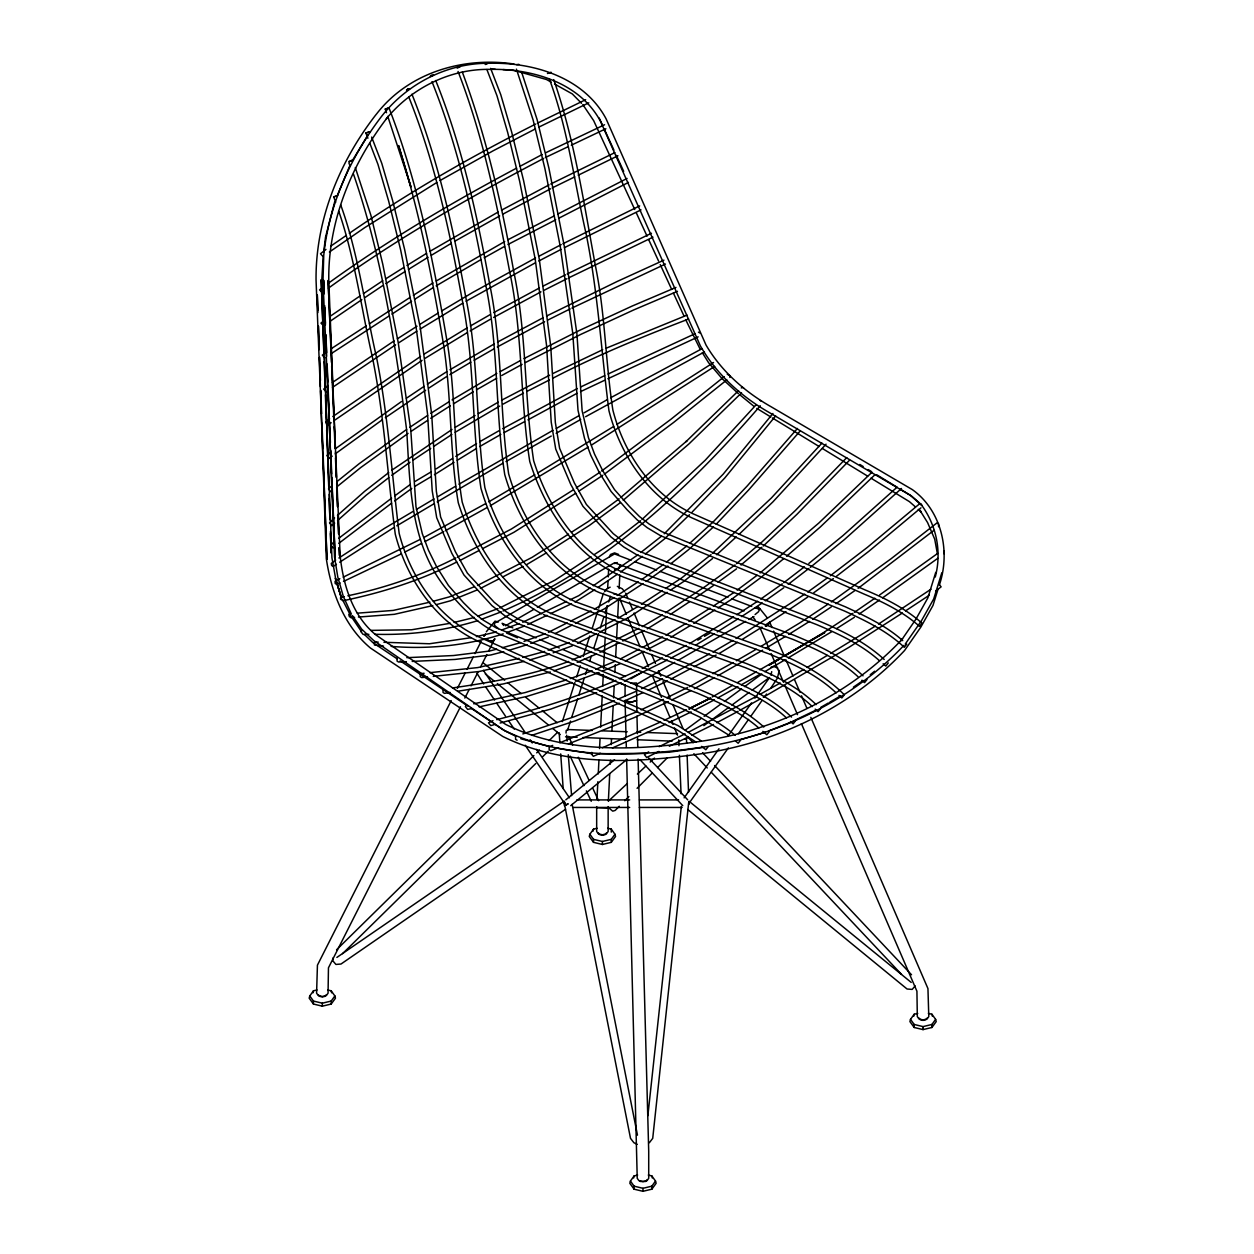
<?xml version="1.0" encoding="UTF-8"?>
<svg xmlns="http://www.w3.org/2000/svg" width="1254" height="1254" viewBox="0 0 1254 1254"><rect width="100%" height="100%" fill="white"/><g stroke="black" fill="none" stroke-linecap="round" stroke-linejoin="round"><path stroke-width="1.5" d="M596.967 799.284L597.86 781.728M598.252 773.922L598.942 760.269M599.537 748.56L600.039 738.81M600.635 727.101L602.218 695.892M602.704 686.142L603.299 674.433M603.597 668.586L605.18 637.377M605.384 633.474L606.764 606.168M607.657 588.612L608.049 580.806M608.253 576.903L608.645 569.112M608.347 801.228L609.726 773.922M610.228 764.172L610.416 760.269M611.215 744.657L611.513 738.81M611.905 731.004L613.19 705.657M613.582 697.851L614.178 686.142M614.868 672.489L615.275 664.683M615.667 656.877L616.357 643.224M616.56 639.321L617.438 621.765M617.642 617.877L618.63 598.362M619.131 588.612L619.821 574.959M323.25 255.597L321.855 278.968L324.378 353.362M566.024 733.073L566.212 730.377M688.995 804.331L689.183 801.619M647.863 1115.715L681.33 806.385M935.249 577.044C942.005 551.509 936.456 524.658 920.53 503.7L921.909 505.472L910.122 495.173L768.859 412.3C741.02 396.374 716.332 373.974 700.406 345.932L600.572 121.45C579.74 82.294 531.665 68.515 490.063 69.378C450.108 68.672 411.547 88.062 386.357 118.754L387.533 117.312C351.841 163.569 328.14 220.767 328.767 279.783L335.335 447.929M323.704 251.913L325.523 237.147L334.708 201.753M935.735 572.373L927.866 597.892L915.875 619.257L901.171 640.637L902.535 638.882C850.525 694.34 778.17 729.358 703.384 740.926C637.972 750.425 566.479 754.532 505.597 724.389L375.965 634.994C352.515 615.949 343.361 585.257 340.179 556.274L328.093 280.473L331.495 362.375M941.801 572.843L933.697 598.973L921.518 620.636L905.278 643.992M938.211 588.659L932.992 605.447L920.828 627.11L904.589 650.481C852.171 706.378 779.236 741.663 703.886 753.372C637.361 763.106 564.661 767.119 502.76 736.459L370.432 648.02C344.004 625.871 331.307 591.966 326.306 558.673L320.554 390.731M939.371 584.928C950.736 551.729 941.738 510.488 912.301 489.593L771.194 406.813C744.923 391.953 721.395 371.231 706.033 345.054L606.105 118.848C584.239 77.607 534 62.292 490.048 63.264C448.791 62.684 408.882 82.592 383.066 114.506L381.89 115.948C350.901 156.295 328.83 204.433 323.751 255.346L322.983 280.912L335.194 557.967L331.855 477.774M562.356 721.614L574.865 682.537M576.652 676.941L580.226 665.78M583.204 656.469L589.772 635.997M592.154 628.552L597.515 611.811M598.707 608.08L603.472 593.189M567.529 730.361L570.507 721.066M571.699 717.335L577.655 698.729M578.846 694.998L584.207 678.257M585.399 674.527L587.186 668.946M589.568 661.501L591.355 655.92M593.738 648.475L598.519 633.583M600.305 628.003L603.879 616.827M605.071 613.112L607.453 605.666M608.645 601.951L610.432 596.355M316.996 989.97L313.453 990.817L309.785 995.927L313.453 1001.053L313.453 1004.046L322.325 1006.178L331.197 1004.046L331.197 1001.053L334.865 995.927L331.197 990.817L327.639 989.97M597.092 828.251L593.534 829.113L589.866 834.224L593.534 839.349L593.534 842.343L602.406 844.475L611.278 842.343L611.278 839.349L614.946 834.224L611.278 829.113L607.735 828.251M637.643 1175.092L634.101 1175.938L630.433 1181.064L634.101 1186.174L634.101 1189.184L642.973 1191.3L651.845 1189.184L651.845 1186.174L655.513 1181.064L651.845 1175.938L648.302 1175.092M917.74 1013.389L914.182 1014.235L910.514 1019.361L914.182 1024.471L914.182 1027.481L923.054 1029.597L931.926 1027.481L931.926 1024.471L935.609 1019.361L931.926 1014.235L928.383 1013.389M494.766 638.897L493.167 640.825L489.279 640.857L485.392 638.944L489.279 640.857L493.167 640.841L494.766 638.897L488.605 651.077M688.712 802.294L652.723 1138.35L649.353 1142.723M336.934 196.439L350.305 164.525M611.278 832.107L611.278 829.113M609.397 556.98L610.526 554.456L614.57 552.889L618.63 554.456M771.429 674.26L771.006 675.185L771.712 671.642M755.08 607.939L758.466 607.093L759.877 608.676L758.466 611.78L755.08 614.554M451.205 700.61L317.434 965.157L316.588 993.184L318.265 995.535L322.325 996.491L326.385 995.535L328.062 993.184L328.454 967.806L460.453 706.77M457.365 688.43L465.297 672.771M467.052 669.291L473.213 657.112M474.968 653.632L481.128 641.437M464.842 698.07L469.247 689.371M471.002 685.891L478.056 671.972M480.69 666.752L486.85 654.557M313.453 990.817L313.014 992.807M593.534 829.113L593.111 831.104M634.101 1175.938L633.678 1177.945M914.182 1014.235L913.758 1016.226M769.705 622.141L768.091 624.868L765.52 626.169L768.091 624.868L769.721 622.172L772.041 627.564M352.06 161.108L368.174 134.68M309.785 995.927L309.174 998.184L313.453 1004.046M589.866 834.224L589.255 836.481L593.534 842.343M630.433 1181.064L629.822 1183.306L634.101 1189.184M910.514 1019.361L909.902 1021.602L914.182 1027.481M915.154 985.91L912.191 989.406L907.081 989.014L687.756 809.52M361.622 630.527L360.854 631.608L363.127 634.43L368.88 634.352M397.095 658.131L397.095 661.156L398.615 662.034L406.39 661.673M443.038 689.465L443.038 692.49L444.559 693.368L450.233 692.459M466.143 705.5L465.375 706.582L467.648 709.403L471.457 708.573M515.582 736.333L515.582 739.358L517.087 740.236M591.825 752.384L591.073 753.466L593.346 756.287L600.274 753.262M938.556 526.743L938.556 523.702L937.051 522.84L890.81 558.955L831.355 601.951M944.074 553.782L944.074 550.757M684.12 797.857L718.965 748.779M727.963 736.114L751.569 702.867M754.955 698.117L769.564 677.536M689.01 803.297L728.355 747.886M738.481 733.637L748.591 719.388M750.848 716.222L762.087 700.39M764.344 697.224L766.586 694.058M771.085 687.725L777.433 678.132L779.22 670.279M326.306 994.688L325.131 996.303L322.325 996.977L319.504 996.303L318.344 994.688M331.197 1004.046L335.476 998.184L334.865 995.927M606.387 832.985L605.227 834.6L602.406 835.274L599.6 834.6L598.424 832.985M611.278 842.343L615.557 836.481L614.946 834.224M646.954 1179.81L645.779 1181.44L640.167 1181.44M651.845 1189.184L656.124 1183.306L655.513 1181.064M927.035 1018.107L925.875 1019.721L923.054 1020.395L920.248 1019.721L919.088 1018.107M931.926 1027.481L936.221 1021.602L935.609 1019.361M604.6 591.731L606.842 588.816L610.149 587.186M486.333 631.75L495.017 621.138L498.418 621.984M772.919 413.475L723.15 474.2L664.228 533.796M775.646 415.889L724.671 478.103L692.208 511.993M797.466 428.429L747.196 485.972L713.385 521.711L689.669 543.343M800.271 430.859L748.716 489.875L716.206 524.235M756.178 404.744L705.203 460.234L642.032 519.454M760.3 405.794C688.132 489.123 605.494 566.683 503.026 610.964M821.934 443.101L771.335 498.042L712.413 553.375M826.041 444.182L772.856 501.945L739.045 534.376M846.764 457.6L795.381 510.488L761.805 542.104L736.537 563.642M849.632 460.108L796.886 514.391L763.325 546.007M903.93 645.355C851.67 700.516 779.283 735.252 704.576 746.882C638.051 756.617 565.35 760.645 503.45 729.969L373.629 640.481L361.607 629.069L352.421 615.589M619.304 806.259L615.197 810.413L612.736 811.166L609.068 808.125L596.747 807.654M624.774 800.742L628.881 796.588M637.095 788.311L652.143 773.107M657.613 767.573L667.206 757.902M336.558 949.795L533.89 755.582M536.665 752.855L539.455 750.111M549.174 740.55L557.513 732.336M342.577 953.651L535.756 763.529M542.7 756.695L548.264 751.224M738.528 390.652L685.969 441.69L686.894 440.859L620.62 497.603M741.522 392.878L688.963 443.916L623.222 500.268M689.465 514.767L664.338 539.048L645.308 554.049M871.922 472.272L818.878 522.996L760.096 572.968M874.837 474.843L820.398 526.899L786.603 556.29M608.927 800.679L627.423 783.374M637.377 774.063L645.92 766.069M650.183 762.071L654.463 758.09M713.51 526.884L688.399 549.801L670.812 563.751M716.708 554.738L736.255 536.916M349.709 613.755L348.784 614.585L349.349 616.529L350.838 617.642L354.631 617.36M741.302 387.972L742.227 387.125L743.732 388.238M897.112 487.148L842.939 535.63L808.83 563.454M901.469 488.496L844.459 539.533L810.335 567.357M334.583 517.949L329.52 522.84L331.793 525.661L334.661 523.122M337.467 515.394L364.773 491.207L388.724 472.586M337.545 520.567L366.278 495.111L388.74 477.649M741.02 565.005L761.836 547.277M919.448 503.92L867.329 547.402L830.352 575.774M920.969 507.823L868.85 551.305L836.418 576.323M783.672 558.72L760.128 578.094L731.019 599.71L718.056 607.939M565.805 799.833L614.554 759.736M570.727 805.664L626.859 759.485M870.26 674.73L874.587 671.235M332.247 485.423L328.501 488.919L330.774 491.756M336.746 481.787L359.255 463.635L406.578 429.479C395.308 343.345 381.906 256.506 353.503 174.165M336.762 486.913L360.76 467.538L408.099 433.382M724.201 376.67L670.843 419.338L601.654 470.987M726.85 379.899L673.492 422.551L604.303 474.216M663.444 564.504L641.484 579.677M666.376 562.168L686.878 545.898M667.896 566.071L646.218 581.48M711.018 554.644L681.721 577.906L665.623 588.439M712.523 558.547L683.242 581.809L670.357 590.226M637.941 554.77L593.267 585.759M640.857 552.465L661.36 536.289M642.377 556.368L620.558 572.043M334.379 541.728L330.68 545.098L332.953 547.92M338.768 538.279L391.624 498.151M338.815 543.327L391.593 503.183M933.932 530.348L858.128 588.33M391.718 470.266L452.02 429.464M391.75 475.329L410.011 462.24M640.622 520.723L610.604 543.954L594.239 554.597M783.734 582.734L804.394 566.855M788.202 584.364L808.861 568.485M330.695 452.239L326.871 455.594L329.144 458.415L332.2 456.142M335.304 448.807L401.531 401.499M335.273 453.854L382.141 419.902M734.107 592.39L713.307 606.09M737.164 590.117L757.087 575.32M619.147 498.826L588.361 521.46L571.84 532.009M620.275 502.729L589.49 525.363L549.848 550.647M685.421 730.047L701.002 718.605M704.121 716.332L721.269 703.745M724.373 701.456L741.522 688.885M744.641 686.596L761.789 674.025M685.17 739.343L688.289 737.054M703.87 725.627L708.541 722.194M711.661 719.906L728.809 707.334M731.928 705.046L749.061 692.459M752.181 690.17L769.329 677.599M394.728 495.879L410.246 484.514M394.697 500.91L411.767 488.417M735.048 564.911L705.783 586.104L665.529 612.736M713.463 585.54L694.418 598.534M718.087 582.201L736.568 568.814M937.835 553.296L879.556 595.023M937.773 558.328L882.644 597.813M807.78 592.029L827.342 577.937M813.815 592.687L833.361 578.596M329.63 418.82L325.726 422.159L326.479 424.103L327.999 424.981L331.15 422.723M332.78 416.563L420.545 356.45M334.301 420.466L422.065 360.353M757.651 601.262L736.835 614.726M760.723 599.083L782.261 583.862M762.244 602.986L741.584 616.592M765.316 600.807L783.781 587.765M323.61 286.555L319.613 289.893L322.137 292.558M328.36 283.247C388.019 240.094 451.644 202.693 516.601 168.13M328.438 288.154C396.327 238.871 469.435 197.317 543.672 158.427M327.686 385.793L323.704 389.116L326.228 391.797M332.404 382.501L394.07 340.916M332.467 387.423L395.59 344.819M385.354 417.676L425.623 390.26M836.026 603.66L854.962 590.524M325.977 249.421L320.507 253.747L322.952 256.459M330.648 246.207L346.182 235.486M349.286 233.338C408.616 192.395 471.269 156.436 535.646 124.083M329.379 252.023L364.789 227.601L436.753 182.52M564.284 801.149L336.871 957.429M565.554 809.253L341.01 964.028L335.9 964.436L332.937 960.925L332.937 958.025M413.083 460.14L430.733 448.399M854.444 612.297L874.853 598.252M859.1 614.037L879.493 600.008M590.038 587.969L578.768 595.681L570.006 599.82M594.788 589.662L575.022 602.061M598.001 587.468L617.329 574.254M853.394 687.161L863.065 680.546M325.021 319.786L320.977 323.109L323.516 325.758M329.833 316.51L360.274 295.787M363.472 293.608L382.736 280.739M329.912 321.4L361.842 299.659M365.039 297.48L382.642 285.661M804.723 594.161L736.004 638.458M786.023 611.701L765.222 625.088M789.142 609.616L807.795 597.014M406.374 398.255L424.118 386.357M427.332 384.194L446.706 371.701M428.852 388.097L446.612 376.561M878.552 624.037L930.954 589.239M902.363 613.018L848.942 647.33L763.31 697.24M409.807 427.316L427.598 415.466M430.827 413.318L448.775 401.907M411.328 431.219L427.489 420.451M430.733 418.287L450.296 405.81M828.22 604.067L800.224 622.658L761.115 646.296M809.52 621.404L788.703 634.446M812.623 619.335L831.277 606.936M573.094 490L511.334 529.047L457.506 557.137M576.276 487.9L600.117 472.115M575.743 493.23L513.983 532.26L482.727 548.578M578.925 491.113L602.766 475.329M662.316 614.868L642.283 626.655M667.05 616.639L647.299 628.834M670.263 614.507L689.59 601.732M423.758 354.318L466.99 327.984M425.278 358.221L466.817 332.874M905.56 610.886L929.292 595.227M935.625 591.057L941.127 586.841L938.854 584.019M326.306 351.951L322.341 355.148L324.802 357.845M331.04 348.831L366.168 325.93M331.072 353.722L388.646 316.243M455.28 427.316L475.078 415.56M433.994 446.252L451.91 434.433M455.171 432.285L499.735 406.077M713.542 362.531L616.89 424.432M714.686 366.419L591.48 445.076M852.877 613.378L822.969 633.004L784.361 656.014M614.084 597.594L594.318 609.225M617.313 595.478L638.255 581.793M642.988 583.58L604.334 608.864L575.461 623.379M638.223 606.34L618.457 617.987M641.452 604.24L662.394 590.54M667.128 592.343L628.473 617.611L599.6 632.126M410.058 297.417L369.381 323.845M413.334 295.286L432.991 282.934M391.922 314.111L411.578 301.321M414.839 299.189L432.865 287.824M590.979 556.729L554.973 580.163L499.797 607.939M335.68 560.083L331.291 563.422L331.652 565.523L333.156 566.4L336.417 564.3M338.909 557.999L384.414 528.42L413.209 511.35M339.662 562.215L393.49 527.777M397.346 338.815L417.002 326.228M420.278 324.128L438.304 312.951M398.866 342.718L416.877 331.181M420.153 329.081L462.773 303.17M568.532 534.11L532.198 557.293L477.539 585.446M546.54 552.763L526.492 564.708M436.188 468.855L452.506 458.462M455.782 456.378L476.551 443.618M454.026 462.365L434.448 474.702M457.287 460.281L476.489 448.462M831.716 631.702L788.311 657.848M836.575 628.615L854.397 617.281M685.766 623.583L665.968 635.182M688.995 621.529L710.062 608.159M690.515 625.433L670.859 637.314M693.76 623.363L714.811 609.993M385.966 278.702L403.694 267.525M406.923 265.487L426.532 253.371M385.856 283.623L405.214 271.428M408.443 269.391L428.053 257.274M733.59 616.78L689.496 643.678M714.043 633.96L696.08 644.917M717.272 631.906L738.34 618.63M613.661 426.454L538.013 472.821M732.744 640.481L712.946 652.049M737.509 642.361L719.498 653.287M742.399 639.305L761.962 627.11M875.323 626.122L830.634 653.444M588.251 447.067L490.22 505.785M452.067 399.901L496.85 373.441M453.572 403.804L473.307 391.781M476.598 389.775L496.678 378.269M440.06 180.513L493.23 150.746L535.474 128.864M756.24 649.258L736.427 660.764M762.636 650.199L717.79 675.765M765.896 648.24L785.443 636.421M429.856 251.38L498.136 212.036M431.376 255.283L451.346 243.292M454.669 241.301L499.656 215.939M479.718 441.737L499.327 430.545M479.655 446.581L500.832 434.448M534.768 474.764L488.762 501.851M436.267 280.99L504.688 241.583M436.141 285.865L480.799 259.688M441.58 310.992L472.742 292.433L535.568 257.995M466.065 301.211L535.38 262.791M415.043 481.442L431.313 471.77M414.933 486.317L431.204 476.63M416.406 509.437L434.025 498.951M433.931 503.81L396.781 525.834M779.314 659.024L769.251 665.028L779.345 659.134M784.957 659.839L764.799 671.658M803.767 669.448L783.625 681.141M807.137 667.442L827.279 655.434M449.951 369.773L494.107 344.019M449.841 374.648L470.877 362.171M474.122 360.259L493.951 348.863M437.348 496.992L455.641 486.191M458.964 484.216L553.014 430.31M437.191 501.882L502.744 463.337M470.36 326.009L490.408 314.488M470.187 330.899L490.267 319.331M784.393 656.171L804.582 644.352M807.937 642.377L824.771 632.533L759.814 669.808M564.786 802.294L565.805 805.021L567.639 803.939M498.214 402.173L478.385 413.663M501.522 400.261L549.628 375.197M503.042 404.164L523.42 393.192M386.514 112.719L385.244 109.098L388.991 107.907C418.648 184.15 434.056 264.939 447.725 345.305C455.766 397.267 453.619 450.233 462.177 502.008C476.833 548.594 506.538 594.96 553.139 614.288L722.523 676.549C747.18 686.753 772.166 698.259 791.525 717.1M388.991 107.907L385.244 109.098M365.886 133.018L369.632 131.827L365.886 133.018L367.892 138.238M348.941 161.452C357.468 158.756 345.163 161.108 350.242 165.073M333.752 196.894L337.498 195.718L333.752 196.894L335.649 202.333M547.465 73.516L551.196 72.324L549.691 73.202M494.468 623.285L614.57 553.939L631.028 560.224M505.472 625.762L534 609.287M537.37 607.344L614.57 562.764L744.077 610.933M630.809 678.837L640.857 673.037M697.788 640.167L701.143 638.223M704.482 636.295L709.513 633.395M635.872 684.747L674.668 662.347M678.038 660.403L745.534 621.435M748.904 619.492L753.967 616.56M820.727 707.381L828.345 702.992M829.866 702.115L840.509 695.97M585.618 416.704L704.45 351.919M712.162 696.989L732.587 685.327M737.697 682.427L756.413 671.736M493.731 312.607L539.439 287.95M493.59 317.45L540.96 291.853M584.113 412.801L607.312 399.634M610.635 397.753L702.146 348.612M551.258 436.047L505.973 461.55M556.29 428.46L579.191 415.56M556.165 433.288L580.712 419.463M497.462 342.123L543.076 317.779M497.289 346.966L544.581 321.682M485.517 503.669L423.821 537.511M486.944 507.619L445.405 530.708M508.074 239.686L554.205 215.907M484.185 257.791L504.516 246.427M507.901 244.53L555.71 219.811M717.79 697.929L737.932 686.675M741.302 684.794L759.767 674.48M756.758 696.158L688.462 732.226M760.112 694.277L780.27 683.022M739.813 710.375L759.955 699.121M502.65 428.696L577.248 388.583M504.155 432.599L524.533 421.673M501.475 210.186L549.064 184.887M502.995 214.089L550.584 188.79M689.418 686.643L709.56 675.545M712.93 673.696L733.073 662.614M694.293 688.697L714.435 677.615M500.252 371.592L520.582 360.462M523.968 358.613L579.285 330.492L632.204 306.039L675.953 287.417M501.757 375.495L522.103 364.365M525.489 362.516L580.79 334.395L633.709 309.942L677.473 291.32M713.51 724.467L691.659 735.314M716.786 722.712L738.12 711.316M520.018 166.312L542.167 154.524M420.435 539.314L343.188 577.169M421.548 543.405L404.603 552.215M424.965 541.603L443.728 531.633M665.937 677.035L709.576 653.836M670.796 679.151L690.954 668.445M694.308 666.658L716.128 655.074M527.965 419.855L577.044 393.286M642.22 668.492L662.488 657.864M665.858 656.077L686.126 645.449M667.379 659.98L624.429 681.11M670.749 658.209L691.017 647.581M460.155 560.366L479.263 550.396M538.985 256.224L561.212 244.624M538.797 261.004L561.024 249.421M620.385 658.914L638.96 649.243M642.33 647.487L662.598 636.938M625.276 661.046L643.851 651.39M647.221 649.619L667.489 639.085M708.839 698.713L688.885 709.074L710.61 698.196M691.158 711.911L669.04 722.617M694.481 710.172L714.435 699.81M557.622 214.152L627.078 178.444M559.127 218.055L628.473 182.41M480.392 588.455L499.17 578.784M502.588 577.028L523.09 566.463M553.108 373.426L602.735 349.709M526.884 391.42L549.409 379.978M552.889 378.206C596.669 355.337 642.503 336.73 688.587 319.018M401.233 553.923L343.486 581.433M542.919 286.194L565.429 274.814M544.424 290.097L566.949 278.717M562.921 243.746L639.665 205.891M564.441 247.649L641.013 209.873M548.468 632.267L567.153 622.877M570.554 621.185L590.932 610.933M555.083 633.615L572.059 625.088M572.608 641.029L591.292 631.64M594.694 629.931L615.071 619.68M577.514 643.224L596.199 633.834M546.493 316.071L617.234 281.445L663.93 260.142M547.998 319.974L570.178 308.907M594.976 650.089L614.241 640.543M617.752 638.803L638.772 628.395M599.992 652.252L619.272 642.706M622.768 640.982L643.804 630.558M648.663 751.851L644.415 754.657L646.688 757.479L658.883 751.444M659.102 746.679L685.076 733.872M669.322 746.271L688.274 736.96M567.184 273.952L651.469 233.26M568.689 277.855L652.973 237.163M550.772 183.977L614.899 152.612M552.277 187.881L574.74 176.892M578.204 175.215L617.94 155.778M663.35 699.418L641.107 709.827M666.83 697.71L687.678 687.49M668.351 701.613L634.085 717.68L568.438 743.92M671.815 699.92L690.938 690.546M537.339 123.205L585.665 99.693M538.859 127.109L588.784 102.828M571.918 308.076L665.435 264.045M686.424 709.795L664.103 720.329M689.872 708.134L710.516 698.164M816.166 710.015L790.976 722.163L768.859 730.894M455.813 557.952C421.752 575.335 385.291 587.954 347.875 595.76M456.754 561.996C421.015 580.288 382.454 592.609 343.22 600.713L340.586 599.24L340.555 597.484L344.223 596.622M641.609 688.697L662.457 678.696M643.114 692.6L624.367 700.986M648.334 690.108L667.442 680.938M565.805 805.084L568.266 803.908M545.6 152.8L604.553 124.742M545.38 157.518L567.858 146.828M571.307 145.198L605.87 128.754M522.73 622.219L566.51 601.481M527.746 624.461L547.01 615.338M550.506 613.676L571.526 603.723M580.665 386.969L604.632 375.651M608.049 374.037L694.904 333.768M580.477 391.671L604.428 380.37M607.861 378.755L698.164 336.856M660.654 721.943L602.233 747.839M665.608 724.232L612.422 747.964M637.69 711.41L559.817 742.729M615.886 680.373C577.404 696.973 537.323 709.356 496.741 719.655M619.398 678.79L638.709 670.075M620.918 682.693L600.086 691.283M606.246 348.173L687.067 315.115M339.818 578.643L335.069 581.37L335.194 583.502L336.715 584.38L340.1 582.906M614.397 700.751L573.642 716.959L522.84 733.919M617.767 699.277L636.389 691.205M619.288 703.18L575.163 720.862L531.602 735.393M568.673 661.469C531.335 675.404 491.819 682.223 452.506 687.944M572.185 659.949L591.465 651.594M573.689 663.852L553.892 670.843M577.201 662.331L596.481 653.992M592.249 670.796L570.272 678.586M595.775 669.338L615.165 661.25M599.051 672.505L575.476 681.22M602.578 671.031L620.197 663.695M474.012 586.872L449.261 596.904L433.429 601.215M476.912 590.054L450.39 600.807L436.314 604.632M596.638 692.631L550.772 709.09L500.127 723.041M614.57 563.563L617.281 562.529M552.716 745.425L549.158 746.773L549.158 749.814L550.678 750.676L557.779 747.98M474.357 617.454L454.073 622.454M477.993 616.09L497.979 608.613M477.696 620.667C444.433 630.809 409.431 635.37 374.648 634.258M481.332 619.319L501.302 611.842M496.443 631.938L476.348 636.609M501.71 629.994L519.219 623.504M503.215 633.897C467.272 645.496 428.79 649.525 391.123 646.374M506.726 632.596L524.235 626.122M520.488 642.706L502.243 647.754M524 641.421L545.02 633.772M527.26 644.697L509.281 650.246M530.771 643.412L548.296 637.032M544.628 651.453L522.699 657.457M548.139 650.183L569.159 642.518M549.644 654.086L529.737 659.949M553.155 652.801L572.42 645.779M566.589 679.856L525.191 692.553L473.761 703.823M571.793 682.489L526.711 696.456L479.091 706.895M771.132 667.159L773.593 666.376L777.762 668.068M516.617 64.644L518.842 64.33M550.24 671.972L503.199 683.963L457.804 691.236M739.876 739.891L765.442 732.242M492.979 720.689L488.48 722.806L490.753 725.627L494.499 724.593M429.903 602.171L393.207 610.416L357.28 613.175M432.802 605.588L394.352 614.319L358.409 617.062M496.709 649.18L489.342 651.061L453.525 655.528L406.829 657.676M503.763 651.657L490.863 654.964L455.03 659.432L412.221 661.407M519.015 658.397L477.649 667.598L429.824 672.677M524.203 661.36L479.169 671.501L433.257 676.376M593.534 839.349L602.406 841.465L611.278 839.349M313.453 1001.053L322.325 1003.184L331.197 1001.053M914.182 1024.471L923.054 1026.603L931.926 1024.471M634.101 1186.174L642.973 1188.306L651.845 1186.174M450.374 623.269L411.516 629.79L371.215 630.386M470.83 637.737L429.464 643.757L383.928 642.283M702.695 747.415L669.275 752.212L656.014 752.839M727.242 374.225L729.875 375.698L729.891 377.454M424.087 673.273L420.262 673.68L420.262 676.721L421.767 677.583L427.52 676.972M646.531 753.293L597.703 753.779M630.809 683.195L636.546 682.991L636.86 712.225M613.551 593.816L617.47 594.725M576.84 799.911L629.68 799.911M639.477 799.911L678.618 799.911M573.329 807.451L629.665 807.451M639.368 807.451L682.113 807.451M378.222 642.095L374.429 641.985L374.429 645.011L383.536 646.123M567.247 729.514L592.39 730.455M602.061 730.816L627.204 731.756M636.875 732.117L640.747 732.273M646.547 732.493L677.505 733.653M491.349 69.127L495.236 69.284M502.995 69.597L512.714 70.005L546.478 79.504L551.321 82.2M565.554 736.788L577.169 737.274M582.985 737.509L625.589 739.249M637.22 739.735L672.081 741.161M513.968 64.001C463.337 56.524 408.632 72.434 376.576 113.942L375.401 115.384C339.191 162.283 315.475 220.281 316.055 280.097L326.965 559.488L324.331 487.524M592.092 753.717L555.397 747.839M549.785 746.6L520.849 738.778M911.219 982.415L689.12 801.29M634.696 561.635L656.626 570.037M660.294 571.432L727.947 597.327M731.599 598.722L751.71 606.419M755.378 607.829L759.031 609.225M512.839 627.909L502.117 623.285L503.7 625.48M516.413 629.445L536.069 637.941M539.643 639.477L559.315 647.973M562.889 649.509L580.759 657.237M584.333 658.773L625.448 676.517M506.867 633.145L517.479 637.816M597.155 672.865L613.096 679.887M620.181 682.991L625.495 685.327M543.405 614.554L721.63 680.734C744.578 690.374 768.044 700.767 786.477 717.915M617.344 586.37L622.313 588.816L624.555 591.731M637.204 1144.353L633.897 1142.723L630.511 1138.35L564.786 805.664M516.068 736.396L504.907 730.878L493.621 723.323M554.55 84.002L572.31 93.925L581.511 103.283M698.415 332.153L699.92 333.015M760.096 400.465L761.601 401.343M541.665 613.786C499.672 590.9 472.256 547.496 458.274 502.744C449.418 450.719 451.738 397.408 443.618 345.163C432.505 277.824 419.008 210.735 398.568 145.527L410.967 186.956L387.784 116.356M859.836 464.466L863.175 466.519M868.191 469.576L871.53 471.614M876.546 474.67L896.579 486.897M899.917 488.95L911.595 496.082L919.84 503.246M772.354 417.943L819.16 446.534M822.499 448.571L867.643 476.128M870.981 478.166L909.432 501.647L915.326 506.804M756.852 408.396L770.693 416.924M396.938 658.695L372.767 642.534L364.381 634.461M400.151 660.858L467.836 706.096M471.065 708.244L490.408 721.175M728.919 735.189L700.03 717.21L678.226 706.895L504.751 636.201C479.78 627.188 461.378 607.453 445.045 587.358C409.65 542.371 410.105 483.699 406.641 429.464M701.033 740.8L678.101 725.627L482.022 638.333C439.119 620.072 410.387 577.545 399.164 533.389C391.828 474.702 388.144 415.387 376.482 357.186C364.851 306.431 358.534 253.998 340.68 204.841M696.048 742.117L676.58 729.53L480.987 642.456C436.643 623.614 406.97 579.709 395.261 534.141C387.596 475.297 384.241 415.764 372.438 357.39C361.34 308.782 355.039 258.685 338.799 211.377M625.072 700.516L630.809 702.365L636.546 700.516L630.809 702.334L625.072 700.516L626.075 737.587M701.597 746.381L705.83 749.735L708.275 746.569M483.715 663.256L504.688 680.248M507.682 682.678L521.178 693.603M525.677 697.24L539.157 708.165M542.167 710.595L557.152 722.727M485.329 673.9L494.327 681.188M497.321 683.618L548.28 724.875M552.779 728.527L560.272 734.593M739.782 394.775L753.905 406.296M498.418 628.615L495.017 625.824L493.621 622.736M879.117 660.403C861.028 644.337 838.942 634.038 816.856 624.664L636.907 554.879L623.724 546.979L610.917 536.9L582.969 506.318L570.852 484.64L555.71 449.026L551.211 422.081L546.587 345.634L535.223 259.28L519.642 181.281L507.682 132.469L496.945 95.649L486.897 69.534M883.145 663.805L885.826 666.062L888.287 662.911M758.78 727.963C740.989 712.46 719.373 702.553 697.867 693.368L517.902 623.583L504.719 615.683L491.929 605.604L463.98 575.022L451.848 553.343L436.706 517.73L432.207 490.784L427.598 414.337L416.218 327.984L400.653 249.985L388.677 201.173L377.956 164.352L369.914 143.458M762.808 731.364L766.837 734.766L769.298 731.615M884.195 659.447C865.025 641.907 841.544 630.354 817.749 620.479L638.411 550.976L625.636 543.343L613.237 533.624L586.386 504.453L574.379 482.978L559.613 448.289L555.35 422.551L550.725 346.104L539.267 259.092L523.655 180.889L511.648 131.968L500.769 94.677L490.643 68.374M763.827 726.991C745.001 709.968 721.959 698.901 698.76 689.183L519.422 619.68L506.632 612.046L494.248 602.328L467.397 573.156L455.374 551.682L440.609 516.993L436.345 491.254L431.721 414.792L420.278 327.796L404.65 249.593L392.659 200.671L381.78 163.365L371.654 137.078M918.273 509.375L921.204 511.961L919.84 510.19L927.584 522.589L934.716 539.173L937.365 553.625M735.502 740.942L738.151 743.246L740.597 740.095M902.723 640.622C886.029 625.699 865.417 616.09 845.274 606.779L662.002 531.743L649.211 524.094L639.509 516.57L629.602 506.679L614.523 489.624L602.735 470.705L594.553 454.136L588.439 437.709L582.138 410.795L576.934 334.003L564.316 246.317L548.923 168.255L537.057 119.396L521.46 71.65M735.22 735.377C718.761 721.113 698.729 711.77 679.119 702.71L495.832 627.674L483.056 620.025L473.354 612.501L463.431 602.61L448.462 585.493L436.564 566.636L428.398 550.067L422.284 533.64L415.983 506.726L410.779 429.934L398.161 342.248L382.768 264.186L370.902 215.327L355.305 167.581M836.104 692.835C817.216 674.84 793.092 663.805 769.251 653.992L599.726 592.75C551.102 572.106 518.984 523.968 504.735 474.576C495.142 412.08 498.716 348.079 485.894 285.787C473.322 216.472 458.321 147.22 431.972 81.667M838.973 695.39L841.842 697.945L844.303 694.794C823.612 674.009 797.136 660.497 770.144 649.807L600.776 588.628C553.563 568.579 522.401 521.805 508.638 473.824C499.406 411.484 502.682 347.687 489.938 285.583C477.319 215.939 462.193 146.357 435.718 80.491M816.166 704.623C796.525 685.593 771.414 673.727 746.365 663.538L576.997 602.343C529.784 582.311 498.622 535.536 484.859 487.555C475.627 425.216 478.918 361.418 466.159 299.314C453.54 229.67 438.414 160.089 411.939 94.222M812.326 706.566C793.437 688.571 769.313 677.536 745.472 667.708L575.947 606.466C527.338 585.837 495.205 537.7 480.956 488.308C471.363 425.811 474.952 361.795 462.115 299.518C449.606 230.846 434.887 162.158 408.851 97.169M815.194 709.121L818.063 711.676L820.524 708.526M863.003 675.828C843.644 656.986 818.658 645.496 794.001 635.292L624.617 573.031C578 553.704 548.296 507.321 533.655 460.735C524.141 398.192 526.899 334.05 513.795 271.82C501.819 204.01 486.27 136.717 462.318 72.058M857.955 676.658C839.522 659.494 816.056 649.102 793.108 639.462L623.567 577.153C575.555 557.231 544.879 509.485 529.752 461.488C519.908 398.788 522.934 334.426 509.735 272.008C496.929 204.183 483.166 136.012 458.055 71.478M861.937 680.232L864.57 682.631L867.031 679.464M790.459 721.505L793.108 723.887L795.553 720.736M738.371 393.631L722.085 378.63L708.541 362.625L702.35 352.766M687.819 737.07L693.18 742.776M702.553 752.729L710.595 761.272M714.608 765.536L911.533 974.781M693.838 753.732L707.24 767.965M711.253 772.229L901.485 974.358M648.788 758.012L687.694 799.833M639.963 759.658L682.772 805.664M759.877 608.676L767.166 617.705M752.713 616.827L755.143 619.821M525.724 733.292L483.417 670.357L483.84 671.282M530.097 739.75L532.276 742.979M536.649 749.422L569.441 797.795M483.636 683.947L476.99 673.304M485.831 687.161L494.562 700.061M496.756 703.29L505.503 716.191M508.779 721.034L514.234 729.091M525.175 745.221L564.519 803.265M361.575 631.781L350.697 615.73L342.436 599.553M582.828 104.615L593.659 120.635L634.743 209.496M700.281 349.474L685.687 319.676M931.926 1014.235L932.365 1016.226M651.845 1175.938L652.284 1177.945M331.197 990.817L331.62 992.807M568.564 736.396L572.623 745.08M578.298 757.244L588.847 779.831M592.907 788.515L598.597 800.679M570.131 756.115L583.925 785.662M586.37 790.866L591.245 801.29M636.389 213.039L647.064 236.144M648.71 239.702L658.569 261.02M660.215 264.578L671.721 289.455M673.367 293.013L684.041 316.118M599.193 118.033L602.453 125.149M604.083 128.692L613.88 150.01M616.325 155.339L623.677 171.328M351.402 614.099L343.314 596.449L337.796 577.012L334.536 557.152L326.949 364.083M773.593 631.154L784.455 656.297M786.007 659.886L792.983 676.047M794.534 679.652L799.974 692.224M801.525 695.813L806.949 708.385M810.821 717.366L927.944 988.575L928.791 1016.602L927.114 1018.953L923.054 1019.925L918.994 1018.953L917.317 1016.602L916.925 991.224L801.384 723.621M760.269 628.442L769.58 649.995M771.132 653.585L783.546 682.317M785.098 685.907L797.497 714.639M625.683 593.189L627.972 598.597M629.492 602.202L632.549 609.413M634.085 613.018L639.43 625.636M641.719 631.044L650.121 650.873M651.641 654.478L655.466 663.491M658.522 670.702L660.811 676.11M663.1 681.518L669.981 697.741M673.022 704.952L682.96 728.386M619.492 598.158L626.357 614.382M627.893 617.987L640.104 646.829M642.393 652.237L648.506 666.673M652.315 675.687L661.485 697.318M663.774 702.726L669.887 717.147M671.407 720.752L672.943 724.357M674.464 727.963L677.521 735.173M906.767 644.164L904.306 647.315C887.189 631.06 865.605 620.699 844.381 610.964L660.482 535.646L647.299 527.746L637.189 519.861L626.906 509.579L611.106 491.49L599.208 472.366L590.759 455.202L584.536 438.445L578.016 410.324L572.796 333.533L560.272 246.521L544.926 168.647L533.091 119.914L516.413 69.142M553.751 79.629C574.598 139.837 583.909 203.462 595.431 265.926C605.196 313.469 605.494 362.249 612.861 410.011C624.084 454.152 652.817 496.694 695.735 514.955L865.103 589.944C885.496 598.409 905.372 608.441 921.988 623.191L919.527 626.357C903.35 612.062 884.007 602.39 864.21 594.13L694.685 519.078C650.356 500.221 620.667 456.331 608.958 410.763C601.309 351.919 597.954 292.386 586.151 234.012C574.332 182.3 567.905 128.88 549.346 78.955M341.605 597.939L335.335 578.282L341.433 598.205L335.617 578.439L331.934 557.795L321.181 279.642L323.877 353.863M572.122 804.41L637.471 1135.168M566.683 735.236L567.153 741.067M568.266 754.704L571.605 795.632M559.159 732.744L559.864 742.368M560.695 753.92L563.187 788.562M564.159 802.043L564.441 805.883M564.316 801.619L564.504 804.331M678.712 739.907L678.963 745.691M679.386 755.3L681.079 793.782M331.667 366.278L332.718 391.64M332.953 397.487L333.925 420.889M334.175 426.752L335.069 448.195M335.476 457.945L336.276 477.461M336.683 487.21L337.498 506.71M337.984 518.419L338.627 534.016M324.143 291.963L323.657 280.222L324.19 293.875M324.708 305.662L325.444 323.266M325.93 334.99L326.667 352.593M327.153 364.334L327.874 381.937M328.282 391.718L329.175 413.224M329.504 421.046L330.398 442.568M330.727 450.39L331.699 473.871M335.476 451.848L336.464 477.257M336.699 483.119L337.608 506.585M337.922 514.406L338.674 533.953M324.723 307.528L325.413 325.084M325.805 334.834L326.651 356.293M686.502 739.405L686.659 743.324M687.114 755.049L688.54 792.199M324.175 361.685L325.162 389.022M325.382 394.885L326.369 422.222M326.667 430.044L327.592 455.421M327.937 465.187L328.72 486.677M329.144 498.402L329.927 519.877L329.159 494.327M330.429 533.546L331.15 553.077L330.429 531.539M317.309 294.972L317.873 310.537M318.438 326.087L319.143 345.54M319.582 357.218L320.428 380.542M320.789 390.276L321.635 413.616M321.996 423.335L322.905 448.618M323.124 454.465L324.19 483.636M324.504 357.28L327.827 455.171M327.968 459.089L328.893 486.505M317.278 295.035L317.873 312.607M318.344 326.275L319.143 349.709M319.409 357.531L320.413 386.828M636.969 716.128L637.44 733.684M637.534 737.587L637.8 747.353M638.114 759.046L648.71 1151.25L648.71 1178.305L647.033 1180.657L642.973 1181.629L638.913 1180.657L637.236 1178.305L626.639 759.046M626.169 741.49L626.326 747.353M923.054 1026.603L923.054 1029.597M642.973 1188.306L642.973 1191.3M625.072 684.888L625.072 696.221M608.143 806.604L608.143 831.48L606.466 833.816L602.406 834.788L598.346 833.816L596.669 831.48L596.669 806.604M602.406 841.465L602.406 844.475M322.325 1003.184L322.325 1006.178M620.307 565.209L618.63 568.407L614.57 569.724L618.63 568.391L620.307 565.209M485.392 634.273L483.778 636.217L485.392 634.242M407.722 89.144C402.957 92.185 414.039 87.231 407.722 89.144M431.501 75.412C426.736 78.453 437.818 73.516 431.501 75.412M458.243 66.964C453.462 70.005 464.56 65.051 458.243 66.964M486.395 63.437C481.63 66.478 492.728 61.524 486.395 63.437M339.52 555.475L339.191 547.669L339.52 555.475"/></g></svg>
